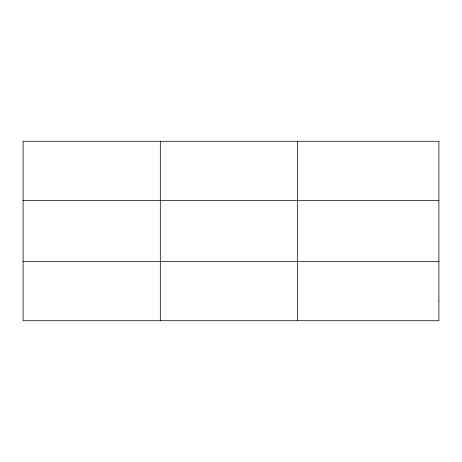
<?xml version="1.0" encoding="UTF-8"?>
<svg xmlns="http://www.w3.org/2000/svg" width="462" height="462" viewBox="0 0 462 462"><rect width="100%" height="100%" fill="white"/><g stroke="black" fill="none" stroke-linecap="round" stroke-linejoin="round"><path stroke-width="0.69" d="M160.314 141.285L160.314 320.715M297.528 141.285L297.528 320.715M23.1 200.496L438.9 200.496M23.1 261.504L438.9 261.504M438.9 300.976L438.9 320.715L23.1 320.715L23.1 141.285L438.9 141.285L438.9 300.976"/></g></svg>
